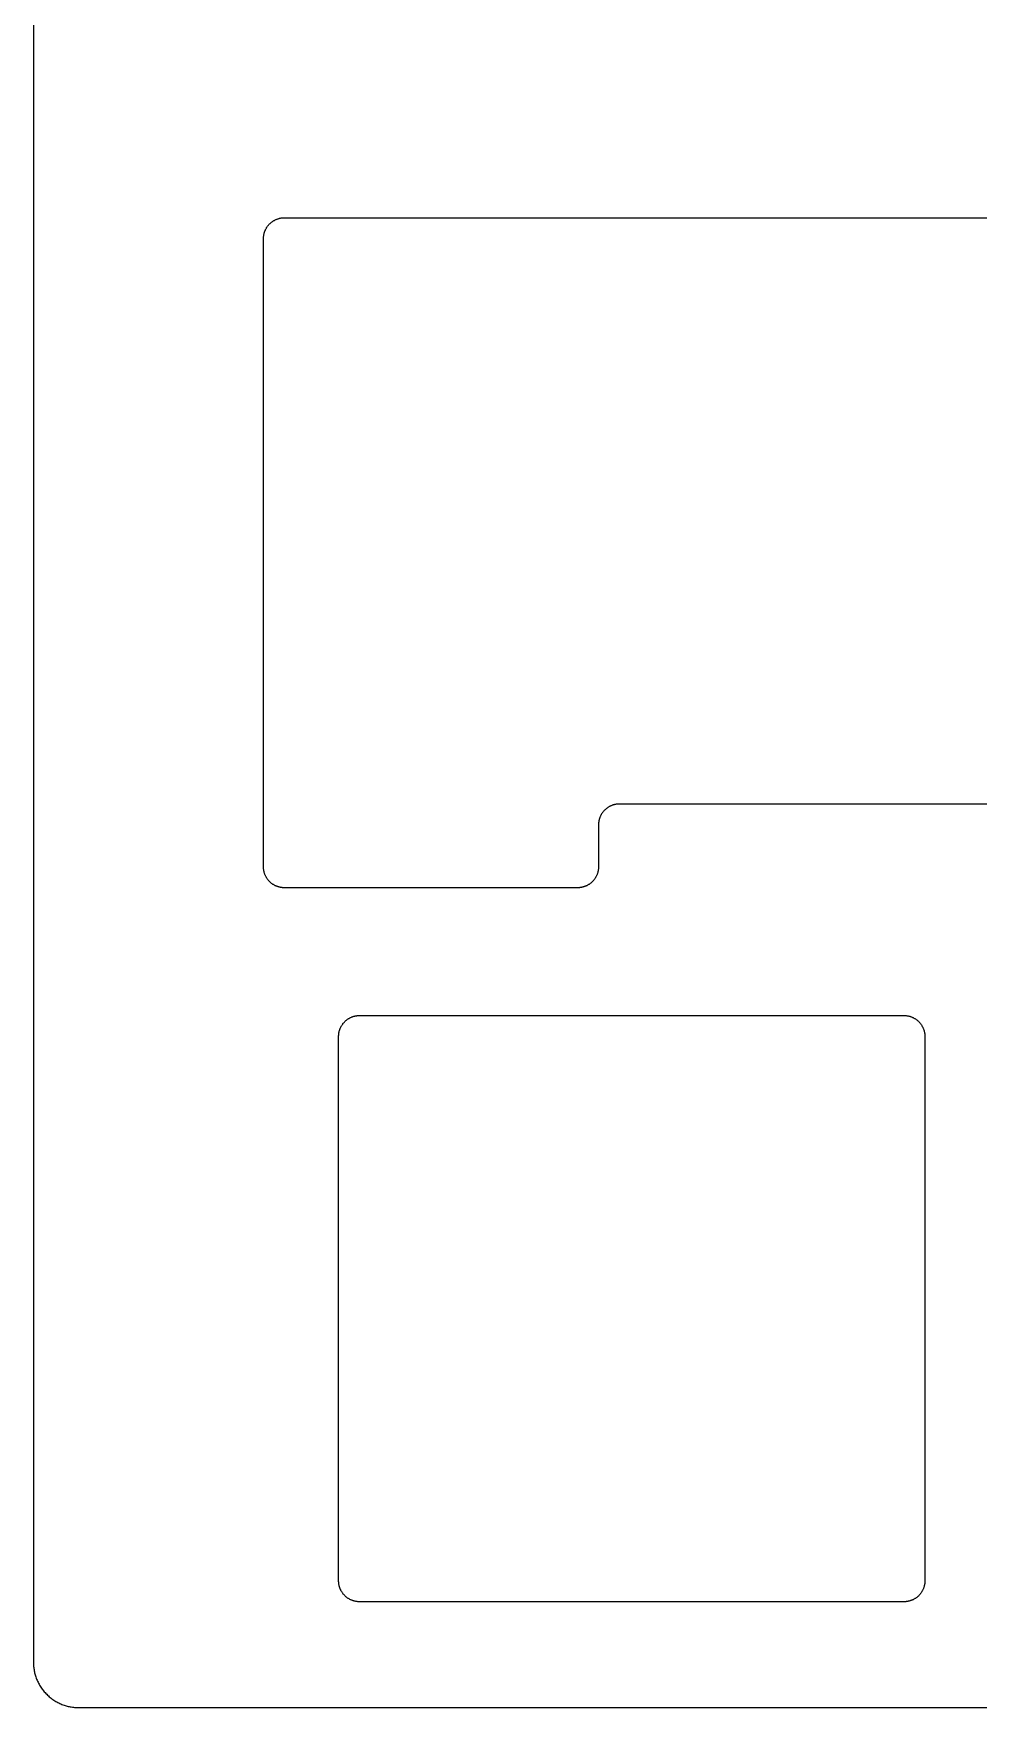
# Model space of a CAD drawing. Header units: millimetres. Extents: x 1057 to 1343, y -204 to -96.
# Drawn here: x 1057.12 to 1079.69, y -197.62 to -157.65 of the extents above; entities that cross this region are included whole.
import ezdxf

# ---------------------------------------------------------------- set-up
doc = ezdxf.new("R2010")
doc.units = ezdxf.units.MM
doc.layers.add('Layer 01', color=18, linetype='Continuous', true_color=0x000000)

msp = doc.modelspace()

# ---------------------------------------------------------------- linework, layer by layer
at = {"layer": 'Layer 01', "color": 0}
for p, q in [((1057.125, -103.45, 1.5), (1057.125, -196.55, 1.5)), ((1062.68, -162.309, 1.5), (1062.686, -162.298, 1.5)), ((1062.686, -162.298, 1.5), (1062.693, -162.287, 1.5)), ((1062.693, -162.287, 1.5), (1062.7, -162.276, 1.5)), ((1062.7, -162.276, 1.5), (1062.707, -162.266, 1.5)), ((1062.707, -162.266, 1.5), (1062.714, -162.255, 1.5)), ((1062.714, -162.255, 1.5), (1062.722, -162.245, 1.5)), ((1062.722, -162.245, 1.5), (1062.73, -162.235, 1.5)), ((1062.73, -162.235, 1.5), (1062.738, -162.225, 1.5)), ((1062.738, -162.225, 1.5), (1062.747, -162.215, 1.5)), ((1062.747, -162.215, 1.5), (1062.756, -162.206, 1.5)), ((1062.756, -162.206, 1.5), (1062.765, -162.196, 1.5)), ((1062.765, -162.196, 1.5), (1062.774, -162.187, 1.5)), ((1062.774, -162.187, 1.5), (1062.783, -162.179, 1.5)), ((1062.783, -162.179, 1.5), (1062.793, -162.17, 1.5)), ((1062.793, -162.17, 1.5), (1062.803, -162.162, 1.5)), ((1062.803, -162.162, 1.5), (1062.813, -162.154, 1.5)), ((1062.813, -162.154, 1.5), (1062.824, -162.146, 1.5)), ((1062.824, -162.146, 1.5), (1062.834, -162.139, 1.5)), ((1062.834, -162.139, 1.5), (1062.845, -162.132, 1.5)), ((1062.845, -162.132, 1.5), (1062.855, -162.125, 1.5)), ((1062.855, -162.125, 1.5), (1062.866, -162.118, 1.5)), ((1062.866, -162.118, 1.5), (1062.877, -162.112, 1.5)), ((1062.877, -162.112, 1.5), (1062.889, -162.106, 1.5)), ((1062.889, -162.106, 1.5), (1062.9, -162.1, 1.5)), ((1062.9, -162.1, 1.5), (1062.911, -162.095, 1.5)), ((1062.911, -162.095, 1.5), (1062.923, -162.09, 1.5)), ((1062.923, -162.09, 1.5), (1062.934, -162.085, 1.5)), ((1062.934, -162.085, 1.5), (1062.946, -162.081, 1.5)), ((1062.946, -162.081, 1.5), (1062.957, -162.077, 1.5)), ((1062.957, -162.077, 1.5), (1062.969, -162.073, 1.5)), ((1062.969, -162.073, 1.5), (1062.981, -162.069, 1.5)), ((1062.981, -162.069, 1.5), (1062.992, -162.066, 1.5)), ((1062.992, -162.066, 1.5), (1063.004, -162.063, 1.5)), ((1063.004, -162.063, 1.5), (1063.016, -162.061, 1.5)), ((1063.016, -162.061, 1.5), (1063.027, -162.058, 1.5)), ((1063.027, -162.058, 1.5), (1063.039, -162.056, 1.5)), ((1063.039, -162.056, 1.5), (1063.05, -162.055, 1.5)), ((1063.05, -162.055, 1.5), (1063.062, -162.053, 1.5)), ((1063.062, -162.053, 1.5), (1063.073, -162.052, 1.5)), ((1063.073, -162.052, 1.5), (1063.085, -162.051, 1.5)), ((1063.085, -162.051, 1.5), (1063.096, -162.05, 1.5)), ((1063.096, -162.05, 1.5), (1063.107, -162.05, 1.5)), ((1063.107, -162.05, 1.5), (1063.118, -162.05, 1.5)), ((1063.118, -162.05, 1.5), (1093.994, -162.05, 1.5)), ((1062.618, -162.539, 1.5), (1062.619, -162.528, 1.5)), ((1062.618, -162.55, 1.5), (1062.618, -162.539, 1.5)), ((1062.618, -177.55, 1.5), (1062.618, -162.55, 1.5)), ((1062.619, -162.516, 1.5), (1062.62, -162.505, 1.5)), ((1062.619, -162.528, 1.5), (1062.619, -162.516, 1.5)), ((1062.62, -162.505, 1.5), (1062.621, -162.494, 1.5)), ((1062.621, -162.494, 1.5), (1062.623, -162.482, 1.5)), ((1062.623, -162.482, 1.5), (1062.625, -162.471, 1.5)), ((1062.625, -162.471, 1.5), (1062.627, -162.459, 1.5)), ((1062.627, -162.459, 1.5), (1062.629, -162.447, 1.5)), ((1062.629, -162.447, 1.5), (1062.631, -162.436, 1.5)), ((1062.631, -162.436, 1.5), (1062.634, -162.424, 1.5)), ((1062.634, -162.424, 1.5), (1062.638, -162.412, 1.5)), ((1062.638, -162.412, 1.5), (1062.641, -162.401, 1.5)), ((1062.641, -162.401, 1.5), (1062.645, -162.389, 1.5)), ((1062.645, -162.389, 1.5), (1062.649, -162.378, 1.5)), ((1062.649, -162.378, 1.5), (1062.653, -162.366, 1.5)), ((1062.653, -162.366, 1.5), (1062.658, -162.354, 1.5)), ((1062.658, -162.354, 1.5), (1062.663, -162.343, 1.5)), ((1062.663, -162.343, 1.5), (1062.668, -162.332, 1.5)), ((1062.668, -162.332, 1.5), (1062.674, -162.32, 1.5)), ((1062.674, -162.32, 1.5), (1062.68, -162.309, 1.5)), ((1070.693, -176.287, 1.5), (1070.686, -176.298, 1.5)), ((1070.7, -176.276, 1.5), (1070.693, -176.287, 1.5)), ((1070.707, -176.266, 1.5), (1070.7, -176.276, 1.5)), ((1070.714, -176.255, 1.5), (1070.707, -176.266, 1.5)), ((1070.722, -176.245, 1.5), (1070.714, -176.255, 1.5)), ((1070.73, -176.235, 1.5), (1070.722, -176.245, 1.5)), ((1070.738, -176.225, 1.5), (1070.73, -176.235, 1.5)), ((1070.747, -176.215, 1.5), (1070.738, -176.225, 1.5)), ((1070.756, -176.206, 1.5), (1070.747, -176.215, 1.5)), ((1070.765, -176.196, 1.5), (1070.756, -176.206, 1.5)), ((1070.774, -176.187, 1.5), (1070.765, -176.196, 1.5)), ((1070.783, -176.179, 1.5), (1070.774, -176.187, 1.5)), ((1070.793, -176.17, 1.5), (1070.783, -176.179, 1.5)), ((1070.803, -176.162, 1.5), (1070.793, -176.17, 1.5)), ((1070.813, -176.154, 1.5), (1070.803, -176.162, 1.5)), ((1070.824, -176.146, 1.5), (1070.813, -176.154, 1.5)), ((1070.834, -176.139, 1.5), (1070.824, -176.146, 1.5)), ((1070.845, -176.132, 1.5), (1070.834, -176.139, 1.5)), ((1070.855, -176.125, 1.5), (1070.845, -176.132, 1.5)), ((1070.866, -176.118, 1.5), (1070.855, -176.125, 1.5)), ((1070.877, -176.112, 1.5), (1070.866, -176.118, 1.5)), ((1070.889, -176.106, 1.5), (1070.877, -176.112, 1.5)), ((1070.9, -176.1, 1.5), (1070.889, -176.106, 1.5)), ((1070.911, -176.095, 1.5), (1070.9, -176.1, 1.5)), ((1070.923, -176.09, 1.5), (1070.911, -176.095, 1.5)), ((1070.934, -176.085, 1.5), (1070.923, -176.09, 1.5)), ((1070.946, -176.081, 1.5), (1070.934, -176.085, 1.5)), ((1070.957, -176.077, 1.5), (1070.946, -176.081, 1.5)), ((1070.969, -176.073, 1.5), (1070.957, -176.077, 1.5)), ((1070.981, -176.069, 1.5), (1070.969, -176.073, 1.5)), ((1070.992, -176.066, 1.5), (1070.981, -176.069, 1.5)), ((1071.004, -176.063, 1.5), (1070.992, -176.066, 1.5)), ((1071.016, -176.061, 1.5), (1071.004, -176.063, 1.5)), ((1071.027, -176.058, 1.5), (1071.016, -176.061, 1.5)), ((1071.039, -176.056, 1.5), (1071.027, -176.058, 1.5)), ((1071.05, -176.055, 1.5), (1071.039, -176.056, 1.5)), ((1071.062, -176.053, 1.5), (1071.05, -176.055, 1.5)), ((1071.073, -176.052, 1.5), (1071.062, -176.053, 1.5)), ((1071.085, -176.051, 1.5), (1071.073, -176.052, 1.5)), ((1071.096, -176.05, 1.5), (1071.085, -176.051, 1.5)), ((1071.107, -176.05, 1.5), (1071.096, -176.05, 1.5)), ((1071.118, -176.05, 1.5), (1071.107, -176.05, 1.5)), ((1085.994, -176.05, 1.5), (1071.118, -176.05, 1.5)), ((1070.619, -176.528, 1.5), (1070.618, -176.539, 1.5)), ((1070.618, -176.539, 1.5), (1070.618, -176.55, 1.5)), ((1070.618, -176.55, 1.5), (1070.618, -177.55, 1.5)), ((1070.62, -176.505, 1.5), (1070.619, -176.516, 1.5)), ((1070.619, -176.516, 1.5), (1070.619, -176.528, 1.5)), ((1070.621, -176.494, 1.5), (1070.62, -176.505, 1.5)), ((1070.623, -176.482, 1.5), (1070.621, -176.494, 1.5)), ((1070.625, -176.471, 1.5), (1070.623, -176.482, 1.5)), ((1070.627, -176.459, 1.5), (1070.625, -176.471, 1.5)), ((1070.629, -176.447, 1.5), (1070.627, -176.459, 1.5)), ((1070.631, -176.436, 1.5), (1070.629, -176.447, 1.5)), ((1070.634, -176.424, 1.5), (1070.631, -176.436, 1.5)), ((1070.638, -176.412, 1.5), (1070.634, -176.424, 1.5)), ((1070.641, -176.401, 1.5), (1070.638, -176.412, 1.5)), ((1070.645, -176.389, 1.5), (1070.641, -176.401, 1.5)), ((1070.649, -176.378, 1.5), (1070.645, -176.389, 1.5)), ((1070.653, -176.366, 1.5), (1070.649, -176.378, 1.5)), ((1070.658, -176.354, 1.5), (1070.653, -176.366, 1.5)), ((1070.663, -176.343, 1.5), (1070.658, -176.354, 1.5)), ((1070.668, -176.332, 1.5), (1070.663, -176.343, 1.5)), ((1070.674, -176.32, 1.5), (1070.668, -176.332, 1.5)), ((1070.68, -176.309, 1.5), (1070.674, -176.32, 1.5)), ((1070.686, -176.298, 1.5), (1070.68, -176.309, 1.5)), ((1062.618, -177.561, 1.5), (1062.618, -177.55, 1.5)), ((1062.619, -177.572, 1.5), (1062.618, -177.561, 1.5)), ((1062.619, -177.584, 1.5), (1062.619, -177.572, 1.5)), ((1062.62, -177.595, 1.5), (1062.619, -177.584, 1.5)), ((1062.621, -177.606, 1.5), (1062.62, -177.595, 1.5)), ((1062.623, -177.618, 1.5), (1062.621, -177.606, 1.5)), ((1062.625, -177.629, 1.5), (1062.623, -177.618, 1.5)), ((1062.627, -177.641, 1.5), (1062.625, -177.629, 1.5)), ((1062.629, -177.653, 1.5), (1062.627, -177.641, 1.5)), ((1062.631, -177.664, 1.5), (1062.629, -177.653, 1.5)), ((1062.634, -177.676, 1.5), (1062.631, -177.664, 1.5)), ((1062.638, -177.688, 1.5), (1062.634, -177.676, 1.5)), ((1062.641, -177.699, 1.5), (1062.638, -177.688, 1.5)), ((1062.645, -177.711, 1.5), (1062.641, -177.699, 1.5)), ((1062.649, -177.722, 1.5), (1062.645, -177.711, 1.5)), ((1062.653, -177.734, 1.5), (1062.649, -177.722, 1.5)), ((1062.658, -177.746, 1.5), (1062.653, -177.734, 1.5)), ((1062.663, -177.757, 1.5), (1062.658, -177.746, 1.5)), ((1062.668, -177.768, 1.5), (1062.663, -177.757, 1.5)), ((1062.674, -177.78, 1.5), (1062.668, -177.768, 1.5)), ((1062.68, -177.791, 1.5), (1062.674, -177.78, 1.5)), ((1062.686, -177.802, 1.5), (1062.68, -177.791, 1.5)), ((1062.693, -177.813, 1.5), (1062.686, -177.802, 1.5)), ((1062.7, -177.824, 1.5), (1062.693, -177.813, 1.5)), ((1062.707, -177.834, 1.5), (1062.7, -177.824, 1.5)), ((1062.714, -177.845, 1.5), (1062.707, -177.834, 1.5)), ((1062.722, -177.855, 1.5), (1062.714, -177.845, 1.5)), ((1062.73, -177.865, 1.5), (1062.722, -177.855, 1.5)), ((1062.738, -177.875, 1.5), (1062.73, -177.865, 1.5)), ((1062.747, -177.885, 1.5), (1062.738, -177.875, 1.5)), ((1062.756, -177.894, 1.5), (1062.747, -177.885, 1.5)), ((1070.49, -177.885, 1.5), (1070.481, -177.894, 1.5)), ((1070.498, -177.875, 1.5), (1070.49, -177.885, 1.5)), ((1070.506, -177.865, 1.5), (1070.498, -177.875, 1.5)), ((1070.514, -177.855, 1.5), (1070.506, -177.865, 1.5)), ((1070.522, -177.845, 1.5), (1070.514, -177.855, 1.5)), ((1070.53, -177.834, 1.5), (1070.522, -177.845, 1.5)), ((1070.537, -177.824, 1.5), (1070.53, -177.834, 1.5)), ((1070.544, -177.813, 1.5), (1070.537, -177.824, 1.5)), ((1070.55, -177.802, 1.5), (1070.544, -177.813, 1.5)), ((1070.556, -177.791, 1.5), (1070.55, -177.802, 1.5)), ((1070.562, -177.78, 1.5), (1070.556, -177.791, 1.5)), ((1070.568, -177.768, 1.5), (1070.562, -177.78, 1.5)), ((1070.573, -177.757, 1.5), (1070.568, -177.768, 1.5)), ((1070.578, -177.746, 1.5), (1070.573, -177.757, 1.5)), ((1070.583, -177.734, 1.5), (1070.578, -177.746, 1.5)), ((1070.588, -177.722, 1.5), (1070.583, -177.734, 1.5)), ((1070.592, -177.711, 1.5), (1070.588, -177.722, 1.5)), ((1070.595, -177.699, 1.5), (1070.592, -177.711, 1.5)), ((1070.599, -177.688, 1.5), (1070.595, -177.699, 1.5)), ((1070.602, -177.676, 1.5), (1070.599, -177.688, 1.5)), ((1070.605, -177.664, 1.5), (1070.602, -177.676, 1.5)), ((1070.608, -177.653, 1.5), (1070.605, -177.664, 1.5)), ((1070.61, -177.641, 1.5), (1070.608, -177.653, 1.5)), ((1070.612, -177.629, 1.5), (1070.61, -177.641, 1.5)), ((1070.614, -177.618, 1.5), (1070.612, -177.629, 1.5)), ((1070.615, -177.606, 1.5), (1070.614, -177.618, 1.5)), ((1070.616, -177.595, 1.5), (1070.615, -177.606, 1.5)), ((1070.617, -177.584, 1.5), (1070.616, -177.595, 1.5)), ((1070.618, -177.572, 1.5), (1070.617, -177.584, 1.5)), ((1070.618, -177.55, 1.5), (1070.618, -177.561, 1.5)), ((1070.618, -177.561, 1.5), (1070.618, -177.572, 1.5)), ((1062.765, -177.904, 1.5), (1062.756, -177.894, 1.5)), ((1062.774, -177.913, 1.5), (1062.765, -177.904, 1.5)), ((1062.783, -177.921, 1.5), (1062.774, -177.913, 1.5)), ((1062.793, -177.93, 1.5), (1062.783, -177.921, 1.5)), ((1062.803, -177.938, 1.5), (1062.793, -177.93, 1.5)), ((1062.813, -177.946, 1.5), (1062.803, -177.938, 1.5)), ((1062.824, -177.954, 1.5), (1062.813, -177.946, 1.5)), ((1062.834, -177.961, 1.5), (1062.824, -177.954, 1.5)), ((1062.845, -177.968, 1.5), (1062.834, -177.961, 1.5)), ((1062.855, -177.975, 1.5), (1062.845, -177.968, 1.5)), ((1062.866, -177.982, 1.5), (1062.855, -177.975, 1.5)), ((1062.877, -177.988, 1.5), (1062.866, -177.982, 1.5)), ((1062.889, -177.994, 1.5), (1062.877, -177.988, 1.5)), ((1062.9, -178, 1.5), (1062.889, -177.994, 1.5)), ((1062.911, -178.005, 1.5), (1062.9, -178, 1.5)), ((1062.923, -178.01, 1.5), (1062.911, -178.005, 1.5)), ((1062.934, -178.015, 1.5), (1062.923, -178.01, 1.5)), ((1062.946, -178.019, 1.5), (1062.934, -178.015, 1.5)), ((1062.957, -178.023, 1.5), (1062.946, -178.019, 1.5)), ((1062.969, -178.027, 1.5), (1062.957, -178.023, 1.5)), ((1062.981, -178.031, 1.5), (1062.969, -178.027, 1.5)), ((1062.992, -178.034, 1.5), (1062.981, -178.031, 1.5)), ((1063.004, -178.037, 1.5), (1062.992, -178.034, 1.5)), ((1063.016, -178.039, 1.5), (1063.004, -178.037, 1.5)), ((1063.027, -178.042, 1.5), (1063.016, -178.039, 1.5)), ((1063.039, -178.044, 1.5), (1063.027, -178.042, 1.5)), ((1063.05, -178.045, 1.5), (1063.039, -178.044, 1.5)), ((1063.062, -178.047, 1.5), (1063.05, -178.045, 1.5)), ((1063.073, -178.048, 1.5), (1063.062, -178.047, 1.5)), ((1063.085, -178.049, 1.5), (1063.073, -178.048, 1.5)), ((1063.096, -178.05, 1.5), (1063.085, -178.049, 1.5)), ((1063.107, -178.05, 1.5), (1063.096, -178.05, 1.5)), ((1063.118, -178.05, 1.5), (1063.107, -178.05, 1.5)), ((1070.118, -178.05, 1.5), (1063.118, -178.05, 1.5)), ((1070.129, -178.05, 1.5), (1070.118, -178.05, 1.5)), ((1070.141, -178.05, 1.5), (1070.129, -178.05, 1.5)), ((1070.152, -178.049, 1.5), (1070.141, -178.05, 1.5)), ((1070.163, -178.048, 1.5), (1070.152, -178.049, 1.5)), ((1070.175, -178.047, 1.5), (1070.163, -178.048, 1.5)), ((1070.186, -178.045, 1.5), (1070.175, -178.047, 1.5)), ((1070.198, -178.044, 1.5), (1070.186, -178.045, 1.5)), ((1070.209, -178.042, 1.5), (1070.198, -178.044, 1.5)), ((1070.221, -178.039, 1.5), (1070.209, -178.042, 1.5)), ((1070.233, -178.037, 1.5), (1070.221, -178.039, 1.5)), ((1070.244, -178.034, 1.5), (1070.233, -178.037, 1.5)), ((1070.256, -178.031, 1.5), (1070.244, -178.034, 1.5)), ((1070.267, -178.027, 1.5), (1070.256, -178.031, 1.5)), ((1070.279, -178.023, 1.5), (1070.267, -178.027, 1.5)), ((1070.291, -178.019, 1.5), (1070.279, -178.023, 1.5)), ((1070.302, -178.015, 1.5), (1070.291, -178.019, 1.5)), ((1070.314, -178.01, 1.5), (1070.302, -178.015, 1.5)), ((1070.325, -178.005, 1.5), (1070.314, -178.01, 1.5)), ((1070.337, -178, 1.5), (1070.325, -178.005, 1.5)), ((1070.348, -177.994, 1.5), (1070.337, -178, 1.5)), ((1070.359, -177.988, 1.5), (1070.348, -177.994, 1.5)), ((1070.37, -177.982, 1.5), (1070.359, -177.988, 1.5)), ((1070.381, -177.975, 1.5), (1070.37, -177.982, 1.5)), ((1070.392, -177.968, 1.5), (1070.381, -177.975, 1.5)), ((1070.402, -177.961, 1.5), (1070.392, -177.968, 1.5)), ((1070.413, -177.954, 1.5), (1070.402, -177.961, 1.5)), ((1070.423, -177.946, 1.5), (1070.413, -177.954, 1.5)), ((1070.433, -177.938, 1.5), (1070.423, -177.946, 1.5)), ((1070.443, -177.93, 1.5), (1070.433, -177.938, 1.5)), ((1070.453, -177.921, 1.5), (1070.443, -177.93, 1.5)), ((1070.463, -177.913, 1.5), (1070.453, -177.921, 1.5)), ((1070.472, -177.904, 1.5), (1070.463, -177.913, 1.5)), ((1070.481, -177.894, 1.5), (1070.472, -177.904, 1.5)), ((1064.423, -181.497, 1.5), (1064.426, -181.486, 1.5)), ((1064.426, -181.486, 1.5), (1064.429, -181.474, 1.5)), ((1064.429, -181.474, 1.5), (1064.432, -181.462, 1.5)), ((1064.432, -181.462, 1.5), (1064.435, -181.451, 1.5)), ((1064.435, -181.451, 1.5), (1064.439, -181.439, 1.5)), ((1064.439, -181.439, 1.5), (1064.443, -181.428, 1.5)), ((1064.443, -181.428, 1.5), (1064.448, -181.416, 1.5)), ((1064.448, -181.416, 1.5), (1064.452, -181.404, 1.5)), ((1064.452, -181.404, 1.5), (1064.457, -181.393, 1.5)), ((1064.457, -181.393, 1.5), (1064.463, -181.382, 1.5)), ((1064.463, -181.382, 1.5), (1064.468, -181.37, 1.5)), ((1064.468, -181.37, 1.5), (1064.474, -181.359, 1.5)), ((1064.474, -181.359, 1.5), (1064.481, -181.348, 1.5)), ((1064.481, -181.348, 1.5), (1064.487, -181.337, 1.5)), ((1064.487, -181.337, 1.5), (1064.494, -181.326, 1.5)), ((1064.494, -181.326, 1.5), (1064.501, -181.316, 1.5)), ((1064.501, -181.316, 1.5), (1064.509, -181.305, 1.5)), ((1064.509, -181.305, 1.5), (1064.516, -181.295, 1.5)), ((1064.516, -181.295, 1.5), (1064.524, -181.285, 1.5)), ((1064.524, -181.285, 1.5), (1064.533, -181.275, 1.5)), ((1064.533, -181.275, 1.5), (1064.541, -181.265, 1.5)), ((1064.541, -181.265, 1.5), (1064.55, -181.256, 1.5)), ((1064.55, -181.256, 1.5), (1064.559, -181.246, 1.5)), ((1064.559, -181.246, 1.5), (1064.568, -181.237, 1.5)), ((1064.568, -181.237, 1.5), (1064.578, -181.229, 1.5)), ((1064.578, -181.229, 1.5), (1064.587, -181.22, 1.5)), ((1064.587, -181.22, 1.5), (1064.597, -181.212, 1.5)), ((1064.597, -181.212, 1.5), (1064.607, -181.204, 1.5)), ((1064.607, -181.204, 1.5), (1064.618, -181.196, 1.5)), ((1064.618, -181.196, 1.5), (1064.628, -181.189, 1.5)), ((1064.628, -181.189, 1.5), (1064.639, -181.182, 1.5)), ((1064.639, -181.182, 1.5), (1064.65, -181.175, 1.5)), ((1064.65, -181.175, 1.5), (1064.661, -181.168, 1.5)), ((1064.661, -181.168, 1.5), (1064.672, -181.162, 1.5)), ((1064.672, -181.162, 1.5), (1064.683, -181.156, 1.5)), ((1064.683, -181.156, 1.5), (1064.694, -181.15, 1.5)), ((1064.694, -181.15, 1.5), (1064.705, -181.145, 1.5)), ((1064.705, -181.145, 1.5), (1064.717, -181.14, 1.5)), ((1064.717, -181.14, 1.5), (1064.728, -181.135, 1.5)), ((1064.728, -181.135, 1.5), (1064.74, -181.131, 1.5)), ((1064.74, -181.131, 1.5), (1064.752, -181.127, 1.5)), ((1064.752, -181.127, 1.5), (1064.763, -181.123, 1.5)), ((1064.763, -181.123, 1.5), (1064.775, -181.119, 1.5)), ((1064.775, -181.119, 1.5), (1064.787, -181.116, 1.5)), ((1064.787, -181.116, 1.5), (1064.798, -181.113, 1.5)), ((1064.798, -181.113, 1.5), (1064.81, -181.111, 1.5)), ((1064.81, -181.111, 1.5), (1064.822, -181.108, 1.5)), ((1064.822, -181.108, 1.5), (1064.833, -181.106, 1.5)), ((1064.833, -181.106, 1.5), (1064.845, -181.105, 1.5)), ((1064.845, -181.105, 1.5), (1064.856, -181.103, 1.5)), ((1064.856, -181.103, 1.5), (1064.868, -181.102, 1.5)), ((1064.868, -181.102, 1.5), (1064.879, -181.101, 1.5)), ((1064.879, -181.101, 1.5), (1064.89, -181.1, 1.5)), ((1064.89, -181.1, 1.5), (1064.901, -181.1, 1.5)), ((1064.901, -181.1, 1.5), (1064.912, -181.1, 1.5)), ((1064.912, -181.1, 1.5), (1077.912, -181.1, 1.5)), ((1077.912, -181.1, 1.5), (1077.924, -181.1, 1.5)), ((1077.924, -181.1, 1.5), (1077.935, -181.1, 1.5)), ((1077.935, -181.1, 1.5), (1077.946, -181.101, 1.5)), ((1077.946, -181.101, 1.5), (1077.957, -181.102, 1.5)), ((1077.957, -181.102, 1.5), (1077.969, -181.103, 1.5)), ((1077.969, -181.103, 1.5), (1077.98, -181.105, 1.5)), ((1077.98, -181.105, 1.5), (1077.992, -181.106, 1.5)), ((1077.992, -181.106, 1.5), (1078.003, -181.108, 1.5)), ((1078.003, -181.108, 1.5), (1078.015, -181.111, 1.5)), ((1078.015, -181.111, 1.5), (1078.027, -181.113, 1.5)), ((1078.027, -181.113, 1.5), (1078.038, -181.116, 1.5)), ((1078.038, -181.116, 1.5), (1078.05, -181.119, 1.5)), ((1078.05, -181.119, 1.5), (1078.062, -181.123, 1.5)), ((1078.062, -181.123, 1.5), (1078.073, -181.127, 1.5)), ((1078.073, -181.127, 1.5), (1078.085, -181.131, 1.5)), ((1078.085, -181.131, 1.5), (1078.097, -181.135, 1.5)), ((1078.097, -181.135, 1.5), (1078.108, -181.14, 1.5)), ((1078.108, -181.14, 1.5), (1078.12, -181.145, 1.5)), ((1078.12, -181.145, 1.5), (1078.131, -181.15, 1.5)), ((1078.131, -181.15, 1.5), (1078.142, -181.156, 1.5)), ((1078.142, -181.156, 1.5), (1078.153, -181.162, 1.5)), ((1078.153, -181.162, 1.5), (1078.164, -181.168, 1.5)), ((1078.164, -181.168, 1.5), (1078.175, -181.175, 1.5)), ((1078.175, -181.175, 1.5), (1078.186, -181.182, 1.5)), ((1078.186, -181.182, 1.5), (1078.197, -181.189, 1.5)), ((1078.197, -181.189, 1.5), (1078.207, -181.196, 1.5)), ((1078.207, -181.196, 1.5), (1078.218, -181.204, 1.5)), ((1078.218, -181.204, 1.5), (1078.228, -181.212, 1.5)), ((1078.228, -181.212, 1.5), (1078.238, -181.22, 1.5)), ((1078.238, -181.22, 1.5), (1078.247, -181.229, 1.5)), ((1078.247, -181.229, 1.5), (1078.257, -181.237, 1.5)), ((1078.257, -181.237, 1.5), (1078.266, -181.246, 1.5)), ((1078.266, -181.246, 1.5), (1078.275, -181.256, 1.5)), ((1078.275, -181.256, 1.5), (1078.284, -181.265, 1.5)), ((1078.284, -181.265, 1.5), (1078.292, -181.275, 1.5)), ((1078.292, -181.275, 1.5), (1078.301, -181.285, 1.5)), ((1078.301, -181.285, 1.5), (1078.309, -181.295, 1.5)), ((1078.309, -181.295, 1.5), (1078.316, -181.305, 1.5)), ((1078.316, -181.305, 1.5), (1078.324, -181.316, 1.5)), ((1078.324, -181.316, 1.5), (1078.331, -181.326, 1.5)), ((1078.331, -181.326, 1.5), (1078.338, -181.337, 1.5)), ((1078.338, -181.337, 1.5), (1078.344, -181.348, 1.5)), ((1078.344, -181.348, 1.5), (1078.351, -181.359, 1.5)), ((1078.351, -181.359, 1.5), (1078.357, -181.37, 1.5)), ((1078.357, -181.37, 1.5), (1078.362, -181.382, 1.5)), ((1078.362, -181.382, 1.5), (1078.368, -181.393, 1.5)), ((1078.368, -181.393, 1.5), (1078.373, -181.404, 1.5)), ((1078.373, -181.404, 1.5), (1078.377, -181.416, 1.5)), ((1078.377, -181.416, 1.5), (1078.382, -181.428, 1.5)), ((1078.382, -181.428, 1.5), (1078.386, -181.439, 1.5)), ((1078.386, -181.439, 1.5), (1078.39, -181.451, 1.5)), ((1078.39, -181.451, 1.5), (1078.393, -181.462, 1.5)), ((1078.393, -181.462, 1.5), (1078.396, -181.474, 1.5)), ((1078.396, -181.474, 1.5), (1078.399, -181.486, 1.5)), ((1078.399, -181.486, 1.5), (1078.402, -181.497, 1.5)), ((1064.412, -181.6, 1.5), (1064.413, -181.589, 1.5)), ((1064.412, -194.6, 1.5), (1064.412, -181.6, 1.5)), ((1064.413, -181.578, 1.5), (1064.414, -181.566, 1.5)), ((1064.413, -181.589, 1.5), (1064.413, -181.578, 1.5)), ((1064.414, -181.566, 1.5), (1064.415, -181.555, 1.5)), ((1064.415, -181.555, 1.5), (1064.416, -181.544, 1.5)), ((1064.416, -181.544, 1.5), (1064.417, -181.532, 1.5)), ((1064.417, -181.532, 1.5), (1064.419, -181.521, 1.5)), ((1064.419, -181.521, 1.5), (1064.421, -181.509, 1.5)), ((1064.421, -181.509, 1.5), (1064.423, -181.497, 1.5)), ((1078.402, -181.497, 1.5), (1078.404, -181.509, 1.5)), ((1078.404, -181.509, 1.5), (1078.406, -181.521, 1.5)), ((1078.406, -181.521, 1.5), (1078.408, -181.532, 1.5)), ((1078.408, -181.532, 1.5), (1078.409, -181.544, 1.5)), ((1078.409, -181.544, 1.5), (1078.41, -181.555, 1.5)), ((1078.41, -181.555, 1.5), (1078.411, -181.566, 1.5)), ((1078.411, -181.566, 1.5), (1078.412, -181.578, 1.5)), ((1078.412, -181.578, 1.5), (1078.412, -181.589, 1.5)), ((1078.412, -181.589, 1.5), (1078.412, -181.6, 1.5)), ((1078.412, -181.6, 1.5), (1078.412, -194.6, 1.5)), ((1064.413, -194.611, 1.5), (1064.412, -194.6, 1.5)), ((1064.413, -194.622, 1.5), (1064.413, -194.611, 1.5)), ((1064.414, -194.634, 1.5), (1064.413, -194.622, 1.5)), ((1064.415, -194.645, 1.5), (1064.414, -194.634, 1.5)), ((1064.416, -194.656, 1.5), (1064.415, -194.645, 1.5)), ((1064.417, -194.668, 1.5), (1064.416, -194.656, 1.5)), ((1064.419, -194.679, 1.5), (1064.417, -194.668, 1.5)), ((1078.408, -194.668, 1.5), (1078.406, -194.679, 1.5)), ((1078.409, -194.656, 1.5), (1078.408, -194.668, 1.5)), ((1078.41, -194.645, 1.5), (1078.409, -194.656, 1.5)), ((1078.411, -194.634, 1.5), (1078.41, -194.645, 1.5)), ((1078.412, -194.622, 1.5), (1078.411, -194.634, 1.5)), ((1078.412, -194.6, 1.5), (1078.412, -194.611, 1.5)), ((1078.412, -194.611, 1.5), (1078.412, -194.622, 1.5)), ((1064.421, -194.691, 1.5), (1064.419, -194.679, 1.5)), ((1064.423, -194.703, 1.5), (1064.421, -194.691, 1.5)), ((1064.426, -194.714, 1.5), (1064.423, -194.703, 1.5)), ((1064.429, -194.726, 1.5), (1064.426, -194.714, 1.5)), ((1064.432, -194.738, 1.5), (1064.429, -194.726, 1.5)), ((1064.435, -194.749, 1.5), (1064.432, -194.738, 1.5)), ((1064.439, -194.761, 1.5), (1064.435, -194.749, 1.5)), ((1064.443, -194.772, 1.5), (1064.439, -194.761, 1.5)), ((1064.448, -194.784, 1.5), (1064.443, -194.772, 1.5)), ((1064.452, -194.796, 1.5), (1064.448, -194.784, 1.5)), ((1064.457, -194.807, 1.5), (1064.452, -194.796, 1.5)), ((1064.463, -194.818, 1.5), (1064.457, -194.807, 1.5)), ((1064.468, -194.83, 1.5), (1064.463, -194.818, 1.5)), ((1064.474, -194.841, 1.5), (1064.468, -194.83, 1.5)), ((1064.481, -194.852, 1.5), (1064.474, -194.841, 1.5)), ((1064.487, -194.863, 1.5), (1064.481, -194.852, 1.5)), ((1064.494, -194.874, 1.5), (1064.487, -194.863, 1.5)), ((1064.501, -194.884, 1.5), (1064.494, -194.874, 1.5)), ((1064.509, -194.895, 1.5), (1064.501, -194.884, 1.5)), ((1064.516, -194.905, 1.5), (1064.509, -194.895, 1.5)), ((1064.524, -194.915, 1.5), (1064.516, -194.905, 1.5)), ((1064.533, -194.925, 1.5), (1064.524, -194.915, 1.5)), ((1064.541, -194.935, 1.5), (1064.533, -194.925, 1.5)), ((1064.55, -194.944, 1.5), (1064.541, -194.935, 1.5)), ((1064.559, -194.954, 1.5), (1064.55, -194.944, 1.5)), ((1064.568, -194.963, 1.5), (1064.559, -194.954, 1.5)), ((1064.578, -194.971, 1.5), (1064.568, -194.963, 1.5)), ((1064.587, -194.98, 1.5), (1064.578, -194.971, 1.5)), ((1064.597, -194.988, 1.5), (1064.587, -194.98, 1.5)), ((1064.607, -194.996, 1.5), (1064.597, -194.988, 1.5)), ((1064.618, -195.004, 1.5), (1064.607, -194.996, 1.5)), ((1064.628, -195.011, 1.5), (1064.618, -195.004, 1.5)), ((1064.639, -195.018, 1.5), (1064.628, -195.011, 1.5)), ((1064.65, -195.025, 1.5), (1064.639, -195.018, 1.5)), ((1064.661, -195.032, 1.5), (1064.65, -195.025, 1.5)), ((1064.672, -195.038, 1.5), (1064.661, -195.032, 1.5)), ((1064.683, -195.044, 1.5), (1064.672, -195.038, 1.5)), ((1064.694, -195.05, 1.5), (1064.683, -195.044, 1.5)), ((1064.705, -195.055, 1.5), (1064.694, -195.05, 1.5)), ((1064.717, -195.06, 1.5), (1064.705, -195.055, 1.5)), ((1064.728, -195.065, 1.5), (1064.717, -195.06, 1.5)), ((1064.74, -195.069, 1.5), (1064.728, -195.065, 1.5)), ((1064.752, -195.073, 1.5), (1064.74, -195.069, 1.5)), ((1064.763, -195.077, 1.5), (1064.752, -195.073, 1.5)), ((1064.775, -195.081, 1.5), (1064.763, -195.077, 1.5)), ((1078.062, -195.077, 1.5), (1078.05, -195.081, 1.5)), ((1078.073, -195.073, 1.5), (1078.062, -195.077, 1.5)), ((1078.085, -195.069, 1.5), (1078.073, -195.073, 1.5)), ((1078.097, -195.065, 1.5), (1078.085, -195.069, 1.5)), ((1078.108, -195.06, 1.5), (1078.097, -195.065, 1.5)), ((1078.12, -195.055, 1.5), (1078.108, -195.06, 1.5)), ((1078.131, -195.05, 1.5), (1078.12, -195.055, 1.5)), ((1078.142, -195.044, 1.5), (1078.131, -195.05, 1.5)), ((1078.153, -195.038, 1.5), (1078.142, -195.044, 1.5)), ((1078.164, -195.032, 1.5), (1078.153, -195.038, 1.5)), ((1078.175, -195.025, 1.5), (1078.164, -195.032, 1.5)), ((1078.186, -195.018, 1.5), (1078.175, -195.025, 1.5)), ((1078.197, -195.011, 1.5), (1078.186, -195.018, 1.5)), ((1078.207, -195.004, 1.5), (1078.197, -195.011, 1.5)), ((1078.218, -194.996, 1.5), (1078.207, -195.004, 1.5)), ((1078.228, -194.988, 1.5), (1078.218, -194.996, 1.5)), ((1078.238, -194.98, 1.5), (1078.228, -194.988, 1.5)), ((1078.247, -194.971, 1.5), (1078.238, -194.98, 1.5)), ((1078.257, -194.963, 1.5), (1078.247, -194.971, 1.5)), ((1078.266, -194.954, 1.5), (1078.257, -194.963, 1.5)), ((1078.275, -194.944, 1.5), (1078.266, -194.954, 1.5)), ((1078.284, -194.935, 1.5), (1078.275, -194.944, 1.5)), ((1078.292, -194.925, 1.5), (1078.284, -194.935, 1.5)), ((1078.301, -194.915, 1.5), (1078.292, -194.925, 1.5)), ((1078.309, -194.905, 1.5), (1078.301, -194.915, 1.5)), ((1078.316, -194.895, 1.5), (1078.309, -194.905, 1.5)), ((1078.324, -194.884, 1.5), (1078.316, -194.895, 1.5)), ((1078.331, -194.874, 1.5), (1078.324, -194.884, 1.5)), ((1078.338, -194.863, 1.5), (1078.331, -194.874, 1.5)), ((1078.344, -194.852, 1.5), (1078.338, -194.863, 1.5)), ((1078.351, -194.841, 1.5), (1078.344, -194.852, 1.5)), ((1078.357, -194.83, 1.5), (1078.351, -194.841, 1.5)), ((1078.362, -194.818, 1.5), (1078.357, -194.83, 1.5)), ((1078.368, -194.807, 1.5), (1078.362, -194.818, 1.5)), ((1078.373, -194.796, 1.5), (1078.368, -194.807, 1.5)), ((1078.377, -194.784, 1.5), (1078.373, -194.796, 1.5)), ((1078.382, -194.772, 1.5), (1078.377, -194.784, 1.5)), ((1078.386, -194.761, 1.5), (1078.382, -194.772, 1.5)), ((1078.39, -194.749, 1.5), (1078.386, -194.761, 1.5)), ((1078.393, -194.738, 1.5), (1078.39, -194.749, 1.5)), ((1078.396, -194.726, 1.5), (1078.393, -194.738, 1.5)), ((1078.399, -194.714, 1.5), (1078.396, -194.726, 1.5)), ((1078.402, -194.703, 1.5), (1078.399, -194.714, 1.5)), ((1078.404, -194.691, 1.5), (1078.402, -194.703, 1.5)), ((1078.406, -194.679, 1.5), (1078.404, -194.691, 1.5)), ((1064.787, -195.084, 1.5), (1064.775, -195.081, 1.5)), ((1064.798, -195.087, 1.5), (1064.787, -195.084, 1.5)), ((1064.81, -195.089, 1.5), (1064.798, -195.087, 1.5)), ((1064.822, -195.092, 1.5), (1064.81, -195.089, 1.5)), ((1064.833, -195.094, 1.5), (1064.822, -195.092, 1.5)), ((1064.845, -195.095, 1.5), (1064.833, -195.094, 1.5)), ((1064.856, -195.097, 1.5), (1064.845, -195.095, 1.5)), ((1064.868, -195.098, 1.5), (1064.856, -195.097, 1.5)), ((1064.879, -195.099, 1.5), (1064.868, -195.098, 1.5)), ((1064.89, -195.1, 1.5), (1064.879, -195.099, 1.5)), ((1064.901, -195.1, 1.5), (1064.89, -195.1, 1.5)), ((1064.912, -195.1, 1.5), (1064.901, -195.1, 1.5)), ((1077.912, -195.1, 1.5), (1064.912, -195.1, 1.5)), ((1077.924, -195.1, 1.5), (1077.912, -195.1, 1.5)), ((1077.935, -195.1, 1.5), (1077.924, -195.1, 1.5)), ((1077.946, -195.099, 1.5), (1077.935, -195.1, 1.5)), ((1077.957, -195.098, 1.5), (1077.946, -195.099, 1.5)), ((1077.969, -195.097, 1.5), (1077.957, -195.098, 1.5)), ((1077.98, -195.095, 1.5), (1077.969, -195.097, 1.5)), ((1077.992, -195.094, 1.5), (1077.98, -195.095, 1.5)), ((1078.003, -195.092, 1.5), (1077.992, -195.094, 1.5)), ((1078.015, -195.089, 1.5), (1078.003, -195.092, 1.5)), ((1078.027, -195.087, 1.5), (1078.015, -195.089, 1.5)), ((1078.038, -195.084, 1.5), (1078.027, -195.087, 1.5)), ((1078.05, -195.081, 1.5), (1078.038, -195.084, 1.5)), ((1057.125, -196.55, 1.5), (1057.125, -196.574, 1.5)), ((1057.125, -196.574, 1.5), (1057.126, -196.598, 1.5)), ((1057.126, -196.598, 1.5), (1057.127, -196.622, 1.5)), ((1057.127, -196.622, 1.5), (1057.129, -196.647, 1.5)), ((1057.129, -196.647, 1.5), (1057.132, -196.671, 1.5)), ((1057.132, -196.671, 1.5), (1057.135, -196.696, 1.5)), ((1057.135, -196.696, 1.5), (1057.139, -196.721, 1.5)), ((1057.139, -196.721, 1.5), (1057.143, -196.746, 1.5)), ((1057.143, -196.746, 1.5), (1057.148, -196.771, 1.5)), ((1057.148, -196.771, 1.5), (1057.153, -196.796, 1.5)), ((1057.153, -196.796, 1.5), (1057.16, -196.821, 1.5)), ((1057.16, -196.821, 1.5), (1057.166, -196.846, 1.5)), ((1057.166, -196.846, 1.5), (1057.174, -196.871, 1.5)), ((1057.174, -196.871, 1.5), (1057.182, -196.896, 1.5)), ((1057.182, -196.896, 1.5), (1057.191, -196.921, 1.5)), ((1057.191, -196.921, 1.5), (1057.2, -196.946, 1.5)), ((1057.2, -196.946, 1.5), (1057.211, -196.97, 1.5)), ((1057.211, -196.97, 1.5), (1057.221, -196.995, 1.5)), ((1057.221, -196.995, 1.5), (1057.233, -197.019, 1.5)), ((1057.233, -197.019, 1.5), (1057.245, -197.044, 1.5)), ((1057.245, -197.044, 1.5), (1057.258, -197.068, 1.5)), ((1057.258, -197.068, 1.5), (1057.271, -197.092, 1.5)), ((1057.271, -197.092, 1.5), (1057.285, -197.115, 1.5)), ((1057.285, -197.115, 1.5), (1057.3, -197.138, 1.5)), ((1057.3, -197.138, 1.5), (1057.316, -197.161, 1.5)), ((1057.316, -197.161, 1.5), (1057.332, -197.184, 1.5)), ((1057.332, -197.184, 1.5), (1057.348, -197.206, 1.5)), ((1057.348, -197.206, 1.5), (1057.365, -197.228, 1.5)), ((1057.365, -197.228, 1.5), (1057.383, -197.249, 1.5)), ((1057.383, -197.249, 1.5), (1057.402, -197.27, 1.5)), ((1057.402, -197.27, 1.5), (1057.42, -197.29, 1.5)), ((1057.42, -197.29, 1.5), (1057.44, -197.31, 1.5)), ((1057.44, -197.31, 1.5), (1057.46, -197.33, 1.5)), ((1057.46, -197.33, 1.5), (1057.48, -197.348, 1.5)), ((1057.48, -197.348, 1.5), (1057.501, -197.367, 1.5)), ((1057.501, -197.367, 1.5), (1057.522, -197.385, 1.5)), ((1057.522, -197.385, 1.5), (1057.544, -197.402, 1.5)), ((1057.544, -197.402, 1.5), (1057.566, -197.418, 1.5)), ((1057.566, -197.418, 1.5), (1057.589, -197.434, 1.5)), ((1057.589, -197.434, 1.5), (1057.612, -197.45, 1.5)), ((1057.612, -197.45, 1.5), (1057.635, -197.465, 1.5)), ((1057.635, -197.465, 1.5), (1057.658, -197.479, 1.5)), ((1057.658, -197.479, 1.5), (1057.682, -197.492, 1.5)), ((1057.682, -197.492, 1.5), (1057.706, -197.505, 1.5)), ((1057.706, -197.505, 1.5), (1057.731, -197.517, 1.5)), ((1057.731, -197.517, 1.5), (1057.755, -197.529, 1.5)), ((1057.755, -197.529, 1.5), (1057.78, -197.539, 1.5)), ((1057.78, -197.539, 1.5), (1057.804, -197.55, 1.5)), ((1057.804, -197.55, 1.5), (1057.829, -197.559, 1.5)), ((1057.829, -197.559, 1.5), (1057.854, -197.568, 1.5)), ((1057.854, -197.568, 1.5), (1057.879, -197.576, 1.5)), ((1057.879, -197.576, 1.5), (1057.904, -197.584, 1.5)), ((1057.904, -197.584, 1.5), (1057.929, -197.59, 1.5)), ((1057.929, -197.59, 1.5), (1057.954, -197.597, 1.5)), ((1057.954, -197.597, 1.5), (1057.979, -197.602, 1.5)), ((1057.979, -197.602, 1.5), (1058.004, -197.607, 1.5)), ((1058.004, -197.607, 1.5), (1058.029, -197.611, 1.5)), ((1058.029, -197.611, 1.5), (1058.054, -197.615, 1.5)), ((1058.054, -197.615, 1.5), (1058.079, -197.618, 1.5)), ((1058.079, -197.618, 1.5), (1058.103, -197.621, 1.5)), ((1058.103, -197.621, 1.5), (1058.128, -197.623, 1.5)), ((1058.128, -197.623, 1.5), (1058.152, -197.624, 1.5)), ((1058.152, -197.624, 1.5), (1058.176, -197.625, 1.5)), ((1058.176, -197.625, 1.5), (1058.2, -197.625, 1.5)), ((1058.2, -197.625, 1.5), (1080.25, -197.625, 1.5))]:
    msp.add_line(p, q, dxfattribs=at)

doc.saveas('drawing.dxf')
